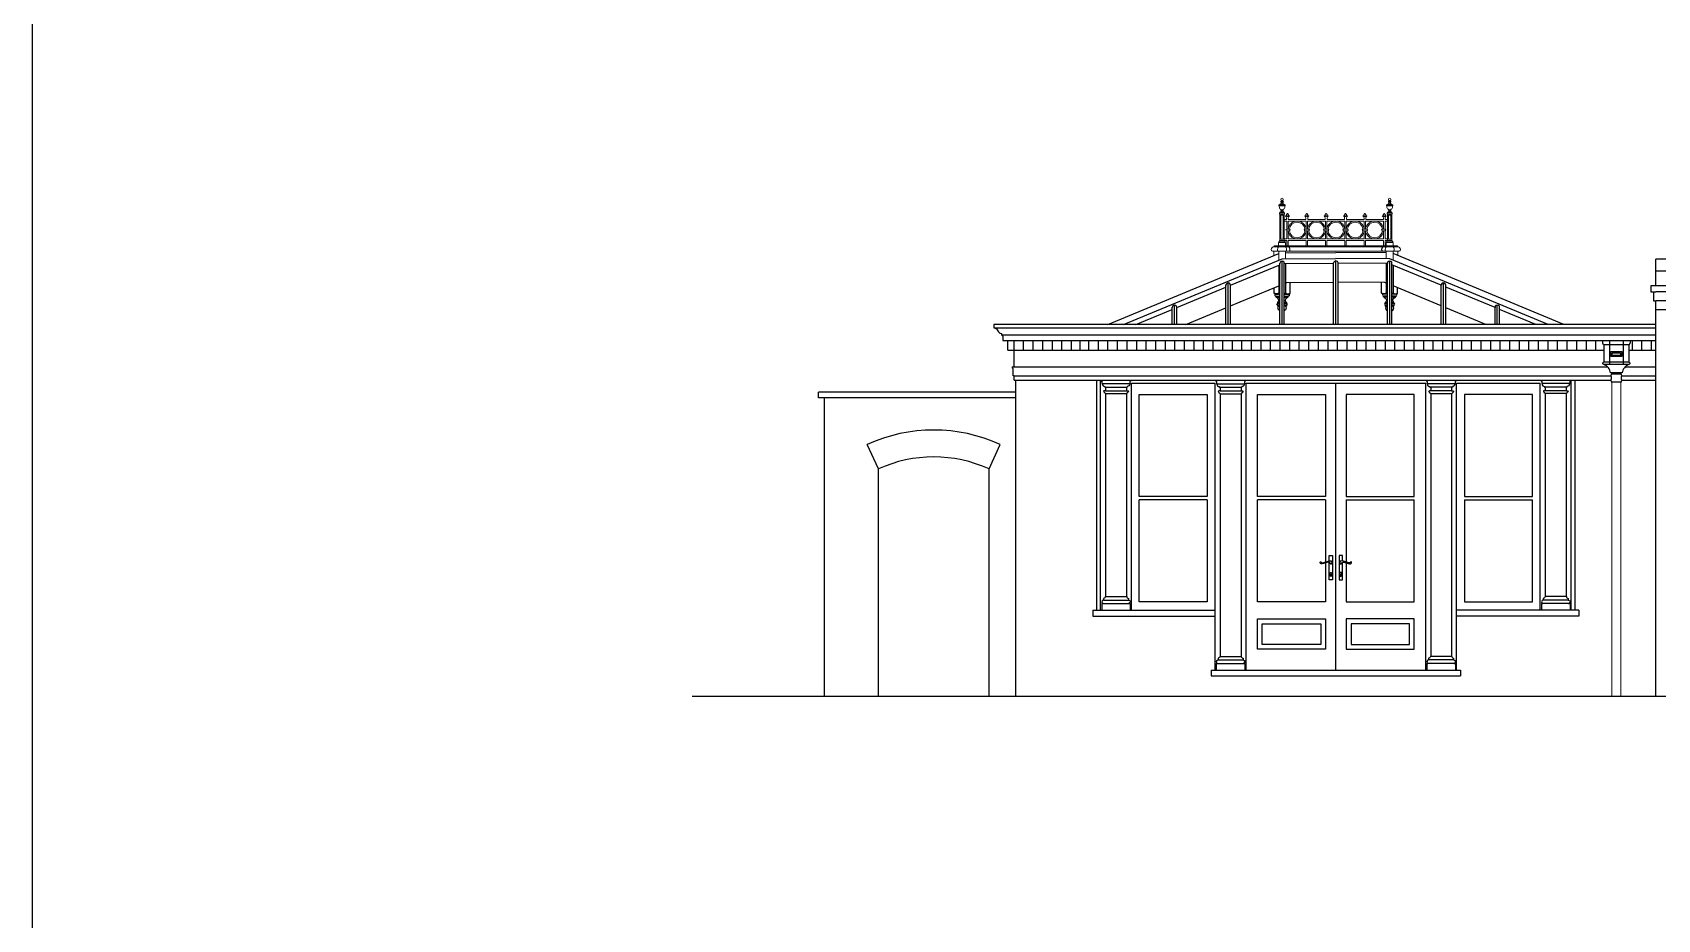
# Model space of a CAD drawing. Header units: millimetres. Extents: x -5841 to 140562, y 1006 to 102310.
# Drawn here: x 1241 to 14828, y 18396 to 25815 of the extents above; entities that cross this region are included whole.
import ezdxf

# ---------------------------------------------------------------- set-up
doc = ezdxf.new("R2010")
doc.units = ezdxf.units.MM
doc.header["$LTSCALE"] = 10
for name, color, linetype in [('18 - Ladder Beam', 6, 'Continuous'), ('40 - Detail Outline', 142, 'Continuous'), ('CONCEPT HOUSE', 7, 'Continuous')]:
    doc.layers.add(name, color=color, linetype=linetype)

msp = doc.modelspace()

# ---------------------------------------------------------------- linework, layer by layer
at = {"color": 140}
for p, q in [((9395.4, 23158.4), (9395.4, 23238.4)), ((14369.2, 23238.4), (14369.2, 23215.6)), ((14426.9, 23238.4), (14426.9, 23038.4)), ((14541.4, 23238.4), (14541.4, 23038.4)), ((14599.2, 23238.4), (14599.2, 23215.6)), ((9395.4, 23158.4), (9448.3, 23158.4)), ((14313.3, 23158.4), (14380.2, 23158.4)), ((14380.2, 23203.6), (14377.2, 23203.6)), ((14588.2, 23203.6), (14380.2, 23203.6)), ((14380.2, 23203.6), (14380.2, 23058.4)), ((14588.2, 23203.6), (14588.2, 23058.4)), ((14591.2, 23203.6), (14588.2, 23203.6)), ((14778.3, 23158.4), (14813.8, 23158.4)), ((14588.2, 23058.4), (14380.2, 23058.4)), ((14588.2, 23038.4), (14380.2, 23038.4)), ((14534.2, 22968.4), (14434.2, 22968.4))]:
    msp.add_line(p, q, dxfattribs=at)
for points in [[(9448.3, 23158.4), (9528.3, 23158.4), (9528.3, 23238.4)], [(9528.3, 23158.4), (9608.3, 23158.4), (9608.3, 23238.4)], [(9608.3, 23158.4), (9688.3, 23158.4), (9688.3, 23238.4)], [(9688.3, 23158.4), (9768.3, 23158.4), (9768.3, 23238.4)], [(9768.3, 23158.4), (10073.3, 23158.4), (10073.3, 23238.4)], [(9848.3, 23158.4), (9848.3, 23238.4)], [(9928.3, 23158.4), (9928.3, 23238.4)], [(10000.8, 23158.4), (10000.8, 23238.4)], [(10073.3, 23158.4), (10153.3, 23158.4), (10153.3, 23238.4)], [(10153.3, 23158.4), (10233.3, 23158.4), (10233.3, 23238.4)], [(10233.3, 23158.4), (10313.3, 23158.4), (10313.3, 23238.4)], [(10313.3, 23158.4), (10393.3, 23158.4), (10393.3, 23238.4)], [(10393.3, 23158.4), (10473.3, 23158.4), (10473.3, 23238.4)], [(10473.3, 23158.4), (10553.3, 23158.4), (10553.3, 23238.4)], [(10553.3, 23158.4), (10633.3, 23158.4), (10633.3, 23238.4)], [(10633.3, 23158.4), (10713.3, 23158.4), (10713.3, 23238.4)], [(10713.3, 23158.4), (10793.3, 23158.4), (10793.3, 23238.4)], [(10793.3, 23158.4), (10873.3, 23158.4), (10873.3, 23238.4)], [(10873.3, 23158.4), (10953.3, 23158.4), (10953.3, 23238.4)], [(10953.3, 23158.4), (11033.3, 23158.4), (11033.3, 23238.4)], [(11033.3, 23158.4), (11113.3, 23158.4), (11113.3, 23238.4)], [(11113.3, 23158.4), (11193.3, 23158.4), (11193.3, 23238.4)], [(11193.3, 23158.4), (11273.3, 23158.4), (11273.3, 23238.4)], [(11273.3, 23158.4), (11353.3, 23158.4), (11353.3, 23238.4)], [(11353.3, 23158.4), (11433.3, 23158.4), (11433.3, 23238.4)], [(11433.3, 23158.4), (11513.3, 23158.4), (11513.3, 23238.4)], [(11513.3, 23158.4), (11593.3, 23158.4), (11593.3, 23238.4)], [(11593.3, 23158.4), (11673.3, 23158.4), (11673.3, 23238.4)], [(11673.3, 23158.4), (11753.3, 23158.4), (11753.3, 23238.4)], [(11753.3, 23158.4), (11833.3, 23158.4), (11833.3, 23238.4)], [(11833.3, 23158.4), (11913.3, 23158.4), (11913.3, 23238.4)], [(11913.3, 23158.4), (11993.3, 23158.4), (11993.3, 23238.4)], [(11993.3, 23158.4), (12073.3, 23158.4), (12073.3, 23238.4)], [(12073.3, 23158.4), (12153.3, 23158.4), (12153.3, 23238.4)], [(12153.3, 23158.4), (12233.3, 23158.4), (12233.3, 23238.4)], [(12233.3, 23158.4), (12313.3, 23158.4), (12313.3, 23238.4)], [(12313.3, 23158.4), (12393.3, 23158.4), (12393.3, 23238.4)], [(12393.3, 23158.4), (12473.3, 23158.4), (12473.3, 23238.4)], [(12473.3, 23158.4), (12553.3, 23158.4), (12553.3, 23238.4)], [(12553.3, 23158.4), (12633.3, 23158.4), (12633.3, 23238.4)], [(12633.3, 23158.4), (12713.3, 23158.4), (12713.3, 23238.4)], [(12713.3, 23158.4), (12793.3, 23158.4), (12793.3, 23238.4)], [(12793.3, 23158.4), (12873.3, 23158.4), (12873.3, 23238.4)], [(12873.3, 23158.4), (12953.3, 23158.4), (12953.3, 23238.4)], [(12953.3, 23158.4), (13033.3, 23158.4), (13033.3, 23238.4)], [(13033.3, 23158.4), (13113.3, 23158.4), (13113.3, 23238.4)], [(13113.3, 23158.4), (13193.3, 23158.4), (13193.3, 23238.4)], [(13193.3, 23158.4), (13273.3, 23158.4), (13273.3, 23238.4)], [(13273.3, 23158.4), (13353.3, 23158.4), (13353.3, 23238.4)], [(13353.3, 23158.4), (13433.3, 23158.4), (13433.3, 23238.4)], [(13433.3, 23158.4), (13513.3, 23158.4), (13513.3, 23238.4)], [(13513.3, 23158.4), (13593.3, 23158.4), (13593.3, 23238.4)], [(13593.3, 23158.4), (13673.3, 23158.4), (13673.3, 23238.4)], [(13673.3, 23158.4), (13753.3, 23158.4), (13753.3, 23238.4)], [(13753.3, 23158.4), (13833.3, 23158.4), (13833.3, 23238.4)], [(13833.3, 23158.4), (13913.3, 23158.4), (13913.3, 23238.4)], [(13913.3, 23158.4), (13993.3, 23158.4), (13993.3, 23238.4)], [(13993.3, 23158.4), (14073.3, 23158.4), (14073.3, 23238.4)], [(14073.3, 23158.4), (14153.3, 23158.4), (14153.3, 23238.4)], [(14153.3, 23158.4), (14233.3, 23158.4), (14233.3, 23238.4)], [(14233.3, 23158.4), (14313.3, 23158.4), (14313.3, 23238.4)], [(14588.2, 23158.4), (14778.3, 23158.4), (14778.3, 23238.4)], [(14618.3, 23158.4), (14618.3, 23238.4)], [(14698.3, 23158.4), (14698.3, 23238.4)], [(14446.1, 22958.4), (14446.1, 22968.4)], [(14522.3, 22968.4), (14522.3, 22958.4)], [(14440.9, 22938.9), (14440.9, 22912.4)], [(14527.4, 22912.4), (14527.4, 22938.9)]]:
    msp.add_lwpolyline(points, dxfattribs=at)
for points in [[(14527.4, 22948.9), (14527.4, 22957.9, 0.4142136), (14526.9, 22958.4), (14441.4, 22958.4, 0.4142136), (14440.9, 22957.9), (14440.9, 22948.9)], [(14440.9, 22902.4), (14440.9, 22893.4, 0.4142136), (14441.4, 22892.9), (14526.9, 22892.9, 0.4142136), (14527.4, 22893.4), (14527.4, 22902.4)]]:
    msp.add_lwpolyline(points, format="xyb", dxfattribs=at)
for centre, radius, start, end in [((14361.7, 23201.9), 15.6, 6.06522, 61.31492), ((14606.6, 23201.9), 15.6, 118.68508, 173.93478), ((14374.4, 23047.9), 5.3, 81.09916, 175.09333), ((14374.4, 23048.8), 5.3, 184.90667, 278.90084), ((14380.6, 23053.1), 5.33, 94.63942, 178.94973), ((14380.6, 23043.7), 5.33, 181.05027, 265.36058), ((14351.7, 22960.6), 82.8, 5.37803, 69.91721), ((14616.6, 22960.6), 82.8, 110.08279, 174.62197), ((14587.7, 23053.1), 5.33, 1.05027, 85.36058), ((14587.7, 23043.7), 5.33, 274.63942, 358.94973), ((14593.9, 23047.9), 5.3, 4.90667, 98.90084), ((14593.9, 23048.8), 5.3, 261.09916, 355.09333), ((14440.9, 22943.9), 5, 90, 270), ((14440.9, 22907.4), 5, 90, 270), ((14527.4, 22943.9), 5, 270, 90), ((14527.4, 22907.4), 5, 270, 90)]:
    msp.add_arc(centre, radius, start, end, dxfattribs=at)
at = {"layer": '18 - Ladder Beam', "color": 140, "ltscale": 20}
for points in [[(14529.2, 23105.8), (14439.2, 23105.8), (14439.2, 23145.8), (14529.2, 23145.8)], [(14520.2, 23114.8), (14448.2, 23114.8), (14448.2, 23136.8), (14520.2, 23136.8)]]:
    msp.add_lwpolyline(points, close=True, dxfattribs=at)
at = {"layer": '40 - Detail Outline', "color": 140, "linetype": 'Continuous', "lineweight": 5, "transparency": 33554687}
for p, q in [((11621.3, 23987.1), (11621.3, 23949.2)), ((11660.8, 23987.1), (11660.8, 23911.4)), ((11716.7, 23987.1), (11716.7, 23923)), ((12560.8, 23987.1), (12560.8, 23923)), ((12616.7, 23987.1), (12616.7, 23911.4)), ((12656.3, 23987.1), (12656.3, 23949.2))]:
    msp.add_line(p, q, dxfattribs=at)
at = {"layer": '40 - Detail Outline', "color": 140, "linetype": 'Continuous', "lineweight": 5, "transparency": 33554572}
msp.add_line((11623.3, 24023), (12654.2, 24023), dxfattribs=at)
at = {"layer": '40 - Detail Outline', "color": 140, "ltscale": 10}
for p, q in [((11640, 23610.7), (11669.8, 23610.7)), ((11640, 23600.7), (11669.8, 23600.7)), ((11652.7, 23556.2), (11669.8, 23556.2)), ((11652.7, 23549.7), (11669.8, 23549.7)), ((11652.7, 23535.7), (11669.8, 23535.7)), ((11662.7, 23526.7), (11669.8, 23526.7)), ((11707.8, 23556.2), (11725.2, 23556.2)), ((11707.8, 23549.7), (11725.2, 23549.7)), ((11707.8, 23535.7), (11725.2, 23535.7)), ((11708, 23610.7), (11738, 23610.7)), ((11708, 23600.7), (11738, 23600.7)), ((12569.6, 23610.7), (12539.6, 23610.7)), ((12569.6, 23600.7), (12539.6, 23600.7)), ((12569.8, 23556.2), (12552.4, 23556.2)), ((12569.7, 23549.7), (12552.4, 23549.7)), ((12569.7, 23535.7), (12552.4, 23535.7)), ((12624.9, 23549.7), (12607.7, 23549.7)), ((12624.9, 23535.7), (12607.7, 23535.7)), ((12614.9, 23526.7), (12607.7, 23526.7)), ((12637.6, 23610.7), (12607.8, 23610.7)), ((12637.6, 23600.7), (12607.8, 23600.7)), ((12624.9, 23556.2), (12607.8, 23556.2))]:
    msp.add_line(p, q, dxfattribs=at)
at = {"layer": '40 - Detail Outline', "color": 140, "lineweight": 5, "ltscale": 10}
for p, q in [((14446.1, 22892.9), (14446.1, 20264.8)), ((14522.3, 22892.9), (14522.3, 20264.8))]:
    msp.add_line(p, q, dxfattribs=at)
at = {"layer": '40 - Detail Outline', "color": 140, "linetype": 'Continuous', "lineweight": 5, "transparency": 33554572}
for points in [[(11659.8, 24031.1), (11659.8, 24058.1), (11662.8, 24058.1, -0.0510993), (11663.2, 24062.5, -0.0649481), (11664.4, 24065.9, -0.1042029), (11666.4, 24068.4, -0.1747045), (11668.3, 24069.1), (11668.3, 24076.1), (11670.8, 24076.1), (11670.8, 24296.1), (11667.3, 24296.1), (11667.3, 24306.1), (11670.3, 24306.1), (11670.3, 24311.1), (11674.3, 24311.1, -0.1398892), (11674.8, 24312.9, -0.1071181), (11676.5, 24314.6, -0.0542054), (11678, 24315.4), (11680.6, 24316.4, 0.5881688), (11681.8, 24325.1), (11679.8, 24326.6, -0.7207592), (11681.3, 24331.1), (11681.3, 24331.1, 0.808512), (11681.6, 24332.6, -0.0280987), (11679.9, 24333.5, -0.1068416), (11671.5, 24341.3, -0.0823139), (11666.3, 24352.2, -0.07067), (11664.3, 24366.1), (11661.3, 24366.1), (11661.3, 24373.1), (11667.3, 24373.1), (11667.3, 24377.1, 0.0823704), (11673.9, 24378.2, 0.0902904), (11679.3, 24381.2, 0.1043382), (11683.1, 24385.9, 0.1170359), (11684.3, 24391.1), (11681.8, 24391.1), (11681.8, 24395.1, -1), (11681.8, 24403.1, 0.1321725), (11683.4, 24403.5, 0.1066645), (11685, 24404.9, 0.0833236), (11685.9, 24406.9, 0.0720181), (11686.3, 24409.4, -8.2792156), (11691.3, 24409.4, 0.0720181), (11691.7, 24406.9, 0.0833236), (11692.6, 24404.9, 0.1066645), (11694.2, 24403.5, 0.1321725), (11695.8, 24403.1, -1), (11695.8, 24395.1), (11695.8, 24391.1), (11693.3, 24391.1, 0.1170359), (11694.5, 24385.9, 0.1043382), (11698.3, 24381.2, 0.0902904), (11703.6, 24378.2, 0.0823704), (11710.3, 24377.1), (11710.3, 24373.1), (11716.3, 24373.1), (11716.3, 24366.1), (11713.3, 24366.1, -0.07067), (11711.3, 24352.2, -0.0823139), (11706.1, 24341.3, -0.1068416), (11697.7, 24333.5, -0.0280987), (11695.9, 24332.6, 0.808512), (11696.3, 24331.1), (11696.3, 24331.1, -0.7207592), (11697.8, 24326.6), (11695.8, 24325.1, 0.5881688), (11697, 24316.4), (11699.6, 24315.4, -0.0542054), (11701.1, 24314.6, -0.1071181), (11702.8, 24312.9, -0.1398892), (11703.3, 24311.1), (11707.3, 24311.1), (11707.3, 24306.1), (11710.3, 24306.1), (11710.3, 24296.1), (11706.8, 24296.1), (11706.8, 24076.1), (11709.3, 24076.1), (11709.3, 24069.1, -0.1747045), (11711.2, 24068.4, -0.1042029), (11713.2, 24065.9, -0.0649481), (11714.3, 24062.5, -0.0510993), (11714.8, 24058.1), (11717.8, 24058.1), (11717.8, 24031.1)], [(11679.8, 24326.6, 0.1622777), (11681.3, 24326.1)], [(11686.3, 24409.4, 0.1207844), (11691.3, 24409.4)], [(11696.3, 24326.1, 0.1622777), (11697.8, 24326.6)], [(12617.8, 24031.1), (12617.8, 24058.1), (12614.8, 24058.1, 0.0510993), (12614.3, 24062.5, 0.0649481), (12613.2, 24065.9, 0.1042029), (12611.2, 24068.4, 0.1747045), (12609.3, 24069.1), (12609.3, 24076.1), (12606.8, 24076.1), (12606.8, 24296.1), (12610.3, 24296.1), (12610.3, 24306.1), (12607.3, 24306.1), (12607.3, 24311.1), (12603.3, 24311.1, 0.1398892), (12602.8, 24312.9, 0.1071181), (12601.1, 24314.6, 0.0542054), (12599.6, 24315.4), (12597, 24316.4, -0.5881688), (12595.8, 24325.1), (12597.8, 24326.6, 0.7207592), (12596.3, 24331.1), (12596.3, 24331.1, -0.808512), (12595.9, 24332.6, 0.0280987), (12597.7, 24333.5, 0.1068416), (12606.1, 24341.3, 0.0823139), (12611.3, 24352.2, 0.07067), (12613.3, 24366.1), (12616.3, 24366.1), (12616.3, 24373.1), (12610.3, 24373.1), (12610.3, 24377.1, -0.0823704), (12603.6, 24378.2, -0.0902904), (12598.3, 24381.2, -0.1043382), (12594.5, 24385.9, -0.1170359), (12593.3, 24391.1), (12595.8, 24391.1), (12595.8, 24395.1, 1), (12595.8, 24403.1, -0.1321725), (12594.2, 24403.5, -0.1066645), (12592.6, 24404.9, -0.0833236), (12591.7, 24406.9, -0.0720181), (12591.3, 24409.4, 8.2792156), (12586.3, 24409.4, -0.0720181), (12585.9, 24406.9, -0.0833236), (12585, 24404.9, -0.1066645), (12583.4, 24403.5, -0.1321725), (12581.8, 24403.1, 1), (12581.8, 24395.1), (12581.8, 24391.1), (12584.3, 24391.1, -0.1170359), (12583.1, 24385.9, -0.1043382), (12579.3, 24381.2, -0.0902904), (12573.9, 24378.2, -0.0823704), (12567.3, 24377.1), (12567.3, 24373.1), (12561.3, 24373.1), (12561.3, 24366.1), (12564.3, 24366.1, 0.07067), (12566.3, 24352.2, 0.0823139), (12571.5, 24341.3, 0.1068416), (12579.9, 24333.5, 0.0280987), (12581.6, 24332.6, -0.808512), (12581.3, 24331.1), (12581.3, 24331.1, 0.7207592), (12579.8, 24326.6), (12581.8, 24325.1, -0.5881688), (12580.6, 24316.4), (12578, 24315.4, 0.0542054), (12576.5, 24314.6, 0.1071181), (12574.8, 24312.9, 0.1398892), (12574.3, 24311.1), (12570.3, 24311.1), (12570.3, 24306.1), (12567.3, 24306.1), (12567.3, 24296.1), (12570.8, 24296.1), (12570.8, 24076.1), (12568.3, 24076.1), (12568.3, 24069.1, 0.1747045), (12566.4, 24068.4, 0.1042029), (12564.4, 24065.9, 0.0649481), (12563.2, 24062.5, 0.0510993), (12562.8, 24058.1), (12559.8, 24058.1), (12559.8, 24031.1)], [(12581.3, 24326.1, -0.1622777), (12579.8, 24326.6)], [(12591.3, 24409.4, -0.1207844), (12586.3, 24409.4)], [(12597.8, 24326.6, -0.1622777), (12596.3, 24326.1)], [(12138.8, 24250.3), (12065.3, 24250.3), (12065.3, 24263, -0.2759395), (12074.8, 24279.3, 0.1220373), (12066.8, 24283.8, 0.0635643), (12065.9, 24290.5, 0.0765949), (12063.7, 24295.6, 0.1071428), (12060, 24299.4, 0.1226219), (12057.8, 24300.3, 0.1226219), (12055.6, 24299.4, 0.1071428), (12051.9, 24295.6, 0.0765949), (12049.6, 24290.5, 0.0635643), (12048.8, 24283.8, 0.1220378), (12040.8, 24279.3, -0.2759395), (12050.3, 24263), (12050.3, 24250.3), (11903.3, 24250.3), (11903.3, 24263, -0.2759395), (11912.8, 24279.3, 0.1220373), (11904.8, 24283.8, 0.0635643), (11903.9, 24290.5, 0.0765949), (11901.7, 24295.6, 0.1071428), (11898, 24299.4, 0.1226219), (11895.8, 24300.3, 0.1226219), (11893.6, 24299.4, 0.1071428), (11889.9, 24295.6, 0.0765949), (11887.6, 24290.5, 0.0635643), (11886.8, 24283.8, 0.1220378), (11878.8, 24279.3, -0.2759395), (11888.3, 24263), (11888.3, 24250.3), (11741.3, 24250.3), (11741.3, 24263, -0.2759395), (11750.8, 24279.3, 0.1220373), (11742.8, 24283.8, 0.0635643), (11741.9, 24290.5, 0.0765949), (11739.7, 24295.6, 0.1071428), (11736, 24299.4, 0.1226219), (11733.8, 24300.3, 0.1226219), (11731.6, 24299.4, 0.1071428), (11727.9, 24295.6, 0.0765949), (11725.6, 24290.5, 0.0635643), (11724.8, 24283.8, 0.1220378), (11716.8, 24279.3, -0.2759395), (11726.3, 24263), (11726.3, 24250.3), (11706.8, 24250.3)], [(11706.8, 24238.3), (11727.8, 24238.3), (11727.8, 24169.3, 1), (11727.8, 24157.3), (11727.8, 24088.3), (11706.8, 24088.3)], [(11733.8, 24273.8, 0.2076087), (11724.8, 24283.8)], [(11733.8, 24273.8, -0.2076087), (11742.8, 24283.8)], [(11895.8, 24273.8, 0.2076087), (11886.8, 24283.8)], [(11895.8, 24273.8, -0.2076087), (11904.8, 24283.8)], [(12057.8, 24273.8, 0.2076087), (12048.8, 24283.8)], [(12057.8, 24273.8, -0.2076087), (12066.8, 24283.8)], [(12138.8, 24088.3), (12063.8, 24088.3), (12063.8, 24157.3), (12074.1, 24157.3, 1), (12074.1, 24169.3), (12063.8, 24169.3), (12063.8, 24238.3), (12138.8, 24238.3)], [(12138.8, 24238.3, 0.3909469), (12064, 24169.3), (12074.1, 24169.3, -0.3873907), (12138.8, 24228.3)], [(12138.8, 24250.3), (12212.3, 24250.3), (12212.3, 24263, 0.2759395), (12202.8, 24279.3, -0.1220373), (12210.8, 24283.8, -0.0635643), (12211.6, 24290.5, -0.0765949), (12213.9, 24295.6, -0.1071428), (12217.6, 24299.4, -0.1226219), (12219.8, 24300.3, -0.1226219), (12222, 24299.4, -0.1071428), (12225.7, 24295.6, -0.0765949), (12227.9, 24290.5, -0.0635643), (12228.8, 24283.8, -0.1220378), (12236.8, 24279.3, 0.2759395), (12227.3, 24263), (12227.3, 24250.3), (12374.3, 24250.3), (12374.3, 24263, 0.2759395), (12364.8, 24279.3, -0.1220373), (12372.8, 24283.8, -0.0635643), (12373.6, 24290.5, -0.0765949), (12375.9, 24295.6, -0.1071428), (12379.6, 24299.4, -0.1226219), (12381.8, 24300.3, -0.1226219), (12384, 24299.4, -0.1071428), (12387.7, 24295.6, -0.0765949), (12389.9, 24290.5, -0.0635643), (12390.8, 24283.8, -0.1220378), (12398.8, 24279.3, 0.2759395), (12389.3, 24263), (12389.3, 24250.3), (12536.3, 24250.3), (12536.3, 24263, 0.2759395), (12526.8, 24279.3, -0.1220373), (12534.8, 24283.8, -0.0635643), (12535.6, 24290.5, -0.0765949), (12537.9, 24295.6, -0.1071428), (12541.6, 24299.4, -0.1226219), (12543.8, 24300.3, -0.1226219), (12546, 24299.4, -0.1071428), (12549.7, 24295.6, -0.0765949), (12551.9, 24290.5, -0.0635643), (12552.8, 24283.8, -0.1220378), (12560.8, 24279.3, 0.2759395), (12551.3, 24263), (12551.3, 24250.3), (12570.8, 24250.3)], [(12138.8, 24238.3, -0.3909469), (12213.5, 24169.3), (12203.5, 24169.3, 0.3873907), (12138.8, 24228.3)], [(12138.8, 24088.3), (12213.8, 24088.3), (12213.8, 24157.3), (12203.5, 24157.3, -1), (12203.5, 24169.3), (12213.8, 24169.3), (12213.8, 24238.3), (12138.8, 24238.3)], [(12219.8, 24273.8, 0.2076087), (12210.8, 24283.8)], [(12219.8, 24273.8, -0.2076087), (12228.8, 24283.8)], [(12381.8, 24273.8, 0.2076087), (12372.8, 24283.8)], [(12381.8, 24273.8, -0.2076087), (12390.8, 24283.8)], [(12543.8, 24273.8, 0.2076087), (12534.8, 24283.8)], [(12543.8, 24273.8, -0.2076087), (12552.8, 24283.8)], [(12570.8, 24238.3), (12549.8, 24238.3), (12549.8, 24169.3, -1), (12549.8, 24157.3), (12549.8, 24088.3), (12570.8, 24088.3)], [(12138.8, 24088.3, -0.3909469), (12064, 24157.3), (12074.1, 24157.3, 0.3873907), (12138.8, 24098.3, 0.3873907)], [(12138.8, 24088.3, 0.3909469), (12213.5, 24157.3), (12203.5, 24157.3, -0.3873907), (12138.8, 24098.3, -0.3873907)]]:
    msp.add_lwpolyline(points, format="xyb", dxfattribs=at)
for points in [[(11664.3, 24366.1), (11713.3, 24366.1)], [(11667.3, 24377.1), (11710.3, 24377.1)], [(11667.3, 24373.1), (11710.3, 24373.1)], [(11681.3, 24331.1), (11696.3, 24331.1)], [(11681.3, 24326.1), (11696.3, 24326.1)], [(11681.8, 24403.1), (11695.8, 24403.1)], [(11695.8, 24403.1), (11681.8, 24403.1)], [(11681.8, 24395.1), (11695.8, 24395.1)], [(11681.8, 24395.1), (11695.8, 24395.1)], [(11684.3, 24391.1), (11693.3, 24391.1)], [(12613.3, 24366.1), (12564.3, 24366.1)], [(12610.3, 24377.1), (12567.3, 24377.1)], [(12610.3, 24373.1), (12567.3, 24373.1)], [(12596.3, 24331.1), (12581.3, 24331.1)], [(12596.3, 24326.1), (12581.3, 24326.1)], [(12595.8, 24403.1), (12581.8, 24403.1)], [(12581.8, 24403.1), (12595.8, 24403.1)], [(12595.8, 24395.1), (12581.8, 24395.1)], [(12595.8, 24395.1), (12581.8, 24395.1)], [(12593.3, 24391.1), (12584.3, 24391.1)], [(11670.3, 24306.1), (11707.3, 24306.1)], [(11670.8, 24296.1), (11706.8, 24296.1)], [(11674.3, 24311.1), (11703.3, 24311.1)], [(12607.3, 24306.1), (12570.3, 24306.1)], [(12606.8, 24296.1), (12570.8, 24296.1)], [(12603.3, 24311.1), (12574.3, 24311.1)], [(11662.8, 24058.1), (11714.8, 24058.1)], [(11668.3, 24069.1), (11709.3, 24069.1)], [(11670.8, 24076.1), (11706.8, 24076.1)], [(11706.8, 24076.3), (11727.8, 24076.3), (11727.8, 24031.3)], [(11739.8, 24169.3), (11727.8, 24169.3)], [(11739.8, 24157.3), (11727.8, 24157.3)], [(11739.8, 24031.3), (11739.8, 24076.3), (11889.8, 24076.3), (11889.8, 24031.3)], [(11889.8, 24169.3), (11901.8, 24169.3)], [(11889.8, 24157.3), (11901.8, 24157.3)], [(11901.8, 24031.3), (11901.8, 24076.3), (12051.8, 24076.3), (12051.8, 24031.3)], [(12051.8, 24169.3), (12063.8, 24169.3)], [(12051.8, 24157.3), (12063.8, 24157.3)], [(12063.8, 24031.3), (12063.8, 24076.3), (12138.8, 24076.3)], [(12213.8, 24031.3), (12213.8, 24076.3), (12138.8, 24076.3)], [(12225.8, 24169.3), (12213.8, 24169.3)], [(12225.8, 24157.3), (12213.8, 24157.3)], [(12375.8, 24031.3), (12375.8, 24076.3), (12225.8, 24076.3), (12225.8, 24031.3)], [(12387.8, 24169.3), (12375.8, 24169.3)], [(12387.8, 24157.3), (12375.8, 24157.3)], [(12537.8, 24031.3), (12537.8, 24076.3), (12387.8, 24076.3), (12387.8, 24031.3)], [(12537.8, 24169.3), (12549.8, 24169.3)], [(12537.8, 24157.3), (12549.8, 24157.3)], [(12570.8, 24076.3), (12549.8, 24076.3), (12549.8, 24031.3)], [(12614.8, 24058.1), (12562.8, 24058.1)], [(12609.3, 24069.1), (12568.3, 24069.1)], [(12606.8, 24076.1), (12570.8, 24076.1)]]:
    msp.add_lwpolyline(points, dxfattribs=at)
for points in [[(11679.8, 24085.1), (11697.8, 24085.1), (11697.8, 24287.1), (11679.8, 24287.1)], [(12597.8, 24085.1), (12579.8, 24085.1), (12579.8, 24287.1), (12597.8, 24287.1)]]:
    msp.add_lwpolyline(points, close=True, dxfattribs=at)
for points in [[(11889.8, 24169.3), (11889.8, 24238.3), (11739.8, 24238.3), (11739.8, 24169.3), (11750.1, 24169.3, -1), (11750.1, 24157.3), (11739.8, 24157.3), (11739.8, 24088.3), (11889.8, 24088.3), (11889.8, 24157.3), (11879.5, 24157.3, -1), (11879.5, 24169.3)], [(11740, 24169.3), (11750.1, 24169.3, -0.9115843), (11879.5, 24169.3), (11889.5, 24169.3, 0.9229582)], [(12051.8, 24157.3), (12041.5, 24157.3, -1), (12041.5, 24169.3), (12051.8, 24169.3), (12051.8, 24238.3), (11901.8, 24238.3), (11901.8, 24169.3), (11912.1, 24169.3, -1), (11912.1, 24157.3), (11901.8, 24157.3), (11901.8, 24088.3), (12051.8, 24088.3)], [(11902, 24169.3), (11912.1, 24169.3, -0.9115843), (12041.5, 24169.3), (12051.5, 24169.3, 0.9229582)], [(12225.8, 24157.3), (12236.1, 24157.3, 1), (12236.1, 24169.3), (12225.8, 24169.3), (12225.8, 24238.3), (12375.8, 24238.3), (12375.8, 24169.3), (12365.5, 24169.3, 1), (12365.5, 24157.3), (12375.8, 24157.3), (12375.8, 24088.3), (12225.8, 24088.3)], [(12375.5, 24169.3), (12365.5, 24169.3, 0.9115843), (12236.1, 24169.3), (12226, 24169.3, -0.9229582)], [(12387.8, 24169.3), (12387.8, 24238.3), (12537.8, 24238.3), (12537.8, 24169.3), (12527.5, 24169.3, 1), (12527.5, 24157.3), (12537.8, 24157.3), (12537.8, 24088.3), (12387.8, 24088.3), (12387.8, 24157.3), (12398.1, 24157.3, 1), (12398.1, 24169.3)], [(12537.5, 24169.3), (12527.5, 24169.3, 0.9115843), (12398.1, 24169.3), (12388, 24169.3, -0.9229582)], [(11889.5, 24157.3), (11879.5, 24157.3, -0.9115843), (11750.1, 24157.3), (11740, 24157.3, 0.9229582)], [(12051.5, 24157.3, -0.9229582), (11902, 24157.3), (11912.1, 24157.3, 0.9115843), (12041.5, 24157.3)], [(12226, 24157.3, 0.9229582), (12375.5, 24157.3), (12365.5, 24157.3, -0.9115843), (12236.1, 24157.3)], [(12388, 24157.3), (12398.1, 24157.3, 0.9115843), (12527.5, 24157.3), (12537.5, 24157.3, -0.9229582)]]:
    msp.add_lwpolyline(points, format="xyb", close=True, dxfattribs=at)
at = {"layer": '40 - Detail Outline', "color": 140, "linetype": 'Continuous', "lineweight": 5, "transparency": 33554687}
for points in [[(12138.8, 24031.1), (11633.8, 24031.1), (11625.2, 24030.2, 0.3838189), (11624.3, 24029.2), (11624.3, 24024, -0.4021865), (11623.3, 24023, 0.344319), (11597.5, 24001.1, 0.4750438), (11609, 23987.1), (11610, 23987.1), (11660.8, 23987.1)], [(12138.8, 24031.1), (12643.8, 24031.1), (12652.4, 24030.2, -0.3838189), (12653.3, 24029.2), (12653.3, 24024, 0.4021865), (12654.2, 24023, -0.344319), (12680, 24001.1, -0.4750438), (12668.6, 23987.1), (12667.5, 23987.1), (12616.7, 23987.1)]]:
    msp.add_lwpolyline(points, format="xyb", dxfattribs=at)
for points in [[(12138.8, 23987.1), (11655.9, 23987.1)], [(12138.8, 23987.1), (12621.6, 23987.1)]]:
    msp.add_lwpolyline(points, dxfattribs=at)
at = {"layer": '40 - Detail Outline', "color": 140, "ltscale": 10}
for points in [[(11623.2, 23852.6), (11623.2, 23852.9)], [(11661, 23868.5), (11661, 23636.7)], [(11716.9, 23883), (11716.9, 23636.7)], [(12560.6, 23883), (12560.6, 23636.7)], [(12616.6, 23868.5), (12616.6, 23636.7)], [(12654.3, 23852.6), (12654.3, 23852.9)], [(11635, 23626.7), (11669.8, 23626.7)], [(11707.8, 23626.7), (11743, 23626.7)], [(12569.8, 23626.7), (12534.6, 23626.7)], [(12642.6, 23626.7), (12607.8, 23626.7)]]:
    msp.add_lwpolyline(points, dxfattribs=at)
for points in [[(11636.7, 23626.8), (11636.7, 23626.8, -0.0745643), (11631.4, 23627.6, -0.0851656), (11627.2, 23629.7, -0.1062414), (11624.2, 23633.1, -0.1281624), (11623.2, 23636.8), (11623.2, 23679.4)], [(11743, 23626.7), (11743, 23626.7, 0.0745643), (11748.3, 23627.5, 0.0851656), (11752.5, 23629.7, 0.1062414), (11755.5, 23633.1, 0.1281624), (11756.5, 23636.7), (11756.5, 23723.4)], [(12534.6, 23626.7), (12534.6, 23626.7, -0.0745643), (12529.3, 23627.5, -0.0851656), (12525.1, 23629.7, -0.1062414), (12522.1, 23633.1, -0.1281624), (12521.1, 23636.7), (12521.1, 23723.4)], [(12640.8, 23626.8), (12640.8, 23626.8, 0.0745643), (12646.2, 23627.6, 0.0851656), (12650.4, 23629.7, 0.1062414), (12653.4, 23633.1, 0.1281624), (12654.3, 23636.8), (12654.3, 23679.4)], [(11661, 23636.7, -0.2192992), (11660, 23634.5, -0.0920024), (11655.2, 23631.8, -0.0487064), (11649.3, 23630.3, -0.0364213), (11641.2, 23629.7, -0.0364213), (11633.2, 23630.3, -0.0487064), (11627.3, 23631.8, -0.0592398), (11624.1, 23633.4)], [(11669.9, 23488.1, -0.3246963), (11655.2, 23510.2, -0.2629927), (11662.7, 23526.7), (11652.7, 23526.7), (11652.7, 23535.7, -0.9642857), (11652.7, 23549.7), (11652.7, 23556.2, 0.5203924), (11652.7, 23592.2, 0.1086171), (11640, 23600.7), (11640, 23610.7), (11635, 23610.7, -0.75), (11635, 23626.7)], [(11661, 23636.7, 0.2625784), (11662.2, 23634.7, 0.080443), (11669.8, 23631.6)], [(11743, 23626.7, -0.75), (11743, 23610.7), (11738, 23610.7), (11738, 23600.7, 0.1086171), (11725.2, 23592.2, 0.5203924), (11725.2, 23556.2), (11725.2, 23549.7, -0.9642857), (11725.2, 23535.7), (11725.2, 23526.7), (11715.2, 23526.7, -0.2629927), (11722.7, 23510.2, -0.3273521), (11707.9, 23488.1)], [(11708, 23631.6, 0.0822363), (11715.8, 23634.7, 0.2625784), (11716.9, 23636.7)], [(11716.9, 23636.7, 0.2192992), (11717.9, 23634.5, 0.0920024), (11722.7, 23631.8, 0.0487064), (11728.6, 23630.3, 0.0364213), (11736.7, 23629.7, 0.0364213), (11744.8, 23630.3, 0.0487064), (11750.7, 23631.8, 0.0920024), (11755.5, 23634.5, 0.2192992), (11756.5, 23636.7)], [(12560.6, 23636.7, -0.2192992), (12559.6, 23634.5, -0.0920024), (12554.9, 23631.8, -0.0487064), (12549, 23630.3, -0.0364213), (12540.9, 23629.7, -0.0364213), (12532.8, 23630.3, -0.0487064), (12526.9, 23631.8, -0.0920024), (12522.1, 23634.5, -0.2192992), (12521.1, 23636.7)], [(12534.6, 23626.7, 0.75), (12534.6, 23610.7), (12539.6, 23610.7), (12539.6, 23600.7, -0.1086171), (12552.4, 23592.2, -0.5203924), (12552.4, 23556.2), (12552.4, 23549.7, 0.9642857), (12552.4, 23535.7), (12552.4, 23526.7), (12562.4, 23526.7, 0.2629927), (12554.9, 23510.2, 0.3273521), (12569.7, 23488.1)], [(12569.6, 23631.6, -0.0822363), (12561.8, 23634.7, -0.2625784), (12560.6, 23636.7)], [(12607.7, 23488.1, 0.3246963), (12622.4, 23510.2, 0.2629927), (12614.9, 23526.7), (12624.9, 23526.7), (12624.9, 23535.7, 0.9642857), (12624.9, 23549.7), (12624.9, 23556.2, -0.5203924), (12624.9, 23592.2, -0.1086171), (12637.6, 23600.7), (12637.6, 23610.7), (12642.6, 23610.7, 0.75), (12642.6, 23626.7)], [(12616.6, 23636.7, -0.2625784), (12615.4, 23634.7, -0.080443), (12607.8, 23631.6)], [(12616.6, 23636.7, 0.2192992), (12617.6, 23634.5, 0.0920024), (12622.4, 23631.8, 0.0487064), (12628.2, 23630.3, 0.0364213), (12636.3, 23629.7, 0.0364213), (12644.4, 23630.3, 0.0487064), (12650.3, 23631.8, 0.0592398), (12653.5, 23633.4)]]:
    msp.add_lwpolyline(points, format="xyb", dxfattribs=at)
at = {"layer": '40 - Detail Outline', "color": 140, "linetype": 'Continuous', "lineweight": 5, "transparency": 33554687}
for points, weights, knots in [([(11656.4, 23987.1), (11656.2, 23987.1), (11655.9, 23987.1), (11653.7, 23987.1), (11652.3, 23991.4), (11650.9, 23995.7), (11651.4, 24001.1), (11653.1, 24022.2), (11661.7, 24023), (11662.1, 24023.1), (11662.1, 24024), (11662.1, 24026.6), (11662.1, 24029.2), (11662.1, 24030.1), (11662.4, 24030.2), (11664.2, 24030.6), (11665.9, 24031.1)], [1, 1, 1, 0.903262169747, 1, 0.903262169747, 1, 0.788020204157, 1, 0.721534869368, 1, 1, 1, 0.743197411366, 1, 1, 1], [0, 0, 0, 1, 1, 1.8869682, 1.8869682, 2.7739363, 2.7739363, 4.1003558, 4.1003558, 5.6299153, 5.6299153, 6.6299153, 6.6299153, 8.0958347, 8.0958347, 9.0958347, 9.0958347, 9.0958347]), ([(11721.2, 23987.1), (11721.4, 23987.1), (11721.6, 23987.1), (11723.9, 23987.1), (11725.3, 23991.4), (11726.7, 23995.7), (11726.2, 24001.1), (11724.5, 24022.2), (11715.9, 24023), (11715.5, 24023.1), (11715.5, 24024), (11715.5, 24026.6), (11715.5, 24029.2), (11715.5, 24030.1), (11715.1, 24030.2), (11713.4, 24030.6), (11711.7, 24031.1)], [1, 1, 1, 0.903262169747, 1, 0.903262169747, 1, 0.788020204157, 1, 0.721534869368, 1, 1, 1, 0.743197411366, 1, 1, 1], [0, 0, 0, 1, 1, 1.8869682, 1.8869682, 2.7739363, 2.7739363, 4.1003558, 4.1003558, 5.6299153, 5.6299153, 6.6299153, 6.6299153, 8.0958347, 8.0958347, 9.0958347, 9.0958347, 9.0958347]), ([(11749, 23987.1), (11751.2, 23987.1), (11752.6, 23991.4), (11754, 23995.7), (11753.6, 24001.1), (11751.8, 24022.2), (11743.2, 24023), (11742.9, 24023.1), (11742.9, 24024), (11742.9, 24026.6), (11742.9, 24029.2), (11742.9, 24030.1), (11742.5, 24030.2), (11740.8, 24030.6), (11739.1, 24031.1)], [1, 0.903262169747, 1, 0.903262169747, 1, 0.788020204157, 1, 0.721534869369, 1, 1, 1, 0.743197411372, 1, 1, 1], [0, 0, 0, 0.8869682, 0.8869682, 1.7739363, 1.7739363, 3.1003558, 3.1003558, 4.6299153, 4.6299153, 5.6299153, 5.6299153, 7.0958347, 7.0958347, 8.0958347, 8.0958347, 8.0958347]), ([(12556.4, 23987.1), (12556.2, 23987.1), (12555.9, 23987.1), (12553.7, 23987.1), (12552.3, 23991.4), (12550.9, 23995.7), (12551.4, 24001.1), (12553.1, 24022.2), (12561.7, 24023), (12562.1, 24023.1), (12562.1, 24024), (12562.1, 24026.6), (12562.1, 24029.2), (12562.1, 24030.1), (12562.4, 24030.2), (12564.2, 24030.6), (12565.9, 24031.1)], [1, 1, 1, 0.903262169747, 1, 0.903262169747, 1, 0.788020204157, 1, 0.721534869368, 1, 1, 1, 0.743197411366, 1, 1, 1], [0, 0, 0, 1, 1, 1.8869682, 1.8869682, 2.7739363, 2.7739363, 4.1003558, 4.1003558, 5.6299153, 5.6299153, 6.6299153, 6.6299153, 8.0958347, 8.0958347, 9.0958347, 9.0958347, 9.0958347]), ([(12621.2, 23987.1), (12621.4, 23987.1), (12621.6, 23987.1), (12623.9, 23987.1), (12625.3, 23991.4), (12626.7, 23995.7), (12626.2, 24001.1), (12624.5, 24022.2), (12615.9, 24023), (12615.5, 24023.1), (12615.5, 24024), (12615.5, 24026.6), (12615.5, 24029.2), (12615.5, 24030.1), (12615.1, 24030.2), (12613.4, 24030.6), (12611.7, 24031.1)], [1, 1, 1, 0.903262169747, 1, 0.903262169747, 1, 0.788020204157, 1, 0.721534869368, 1, 1, 1, 0.743197411366, 1, 1, 1], [0, 0, 0, 1, 1, 1.8869682, 1.8869682, 2.7739363, 2.7739363, 4.1003558, 4.1003558, 5.6299153, 5.6299153, 6.6299153, 6.6299153, 8.0958347, 8.0958347, 9.0958347, 9.0958347, 9.0958347])]:
    msp.add_rational_spline(points, weights, degree=2, knots=knots, dxfattribs=at)
at = {"layer": '40 - Detail Outline', "color": 140, "linetype": 'Continuous'}
msp.add_rational_spline([(12528.6, 23987.1), (12526.4, 23987.1), (12525, 23991.4), (12523.6, 23995.7), (12524, 24001.1), (12525.7, 24022.2), (12534.3, 24023), (12534.7, 24023.1), (12534.7, 24024), (12534.7, 24026.6), (12534.7, 24029.2), (12534.7, 24030.1), (12535.1, 24030.2), (12536.8, 24030.6), (12538.5, 24031.1)], [1, 0.903262169747, 1, 0.903262169747, 1, 0.788020204157, 1, 0.721534869369, 1, 1, 1, 0.743197411372, 1, 1, 1], degree=2, knots=[0, 0, 0, 0.8869682, 0.8869682, 1.7739363, 1.7739363, 3.1003558, 3.1003558, 4.6299153, 4.6299153, 5.6299153, 5.6299153, 7.0958347, 7.0958347, 8.0958347, 8.0958347, 8.0958347], dxfattribs=at)
at = {"layer": 'CONCEPT HOUSE', "color": 140, "ltscale": 10}
for p, q in [((14813.8, 23694.9), (14813.8, 23919.9)), ((22863.8, 23919.9), (14813.8, 23919.9)), ((11669.8, 23373.6), (11669.8, 23885.9)), ((11688.8, 23373.6), (11688.8, 23903.6)), ((11707.8, 23373.6), (11707.8, 23885.9)), ((12119.8, 23373.6), (12119.8, 23888.8)), ((12138.8, 23373.6), (12138.8, 23905)), ((12157.8, 23373.6), (12157.8, 23888.8)), ((12569.8, 23373.6), (12569.8, 23885.9)), ((12588.8, 23373.6), (12588.8, 23903.6)), ((12607.8, 23373.6), (12607.8, 23885.9)), ((22863.8, 23819.9), (14813.8, 23819.9)), ((11219.8, 23373.6), (11219.8, 23704)), ((11238.8, 23373.6), (11238.8, 23721.6)), ((11257.8, 23373.6), (11257.8, 23704)), ((13019.8, 23373.6), (13019.8, 23704)), ((13038.8, 23373.6), (13038.8, 23721.6)), ((13057.8, 23373.6), (13057.8, 23704)), ((14813.8, 23694.9), (14773.8, 23694.9)), ((14773.8, 23694.9), (14773.8, 23644.9)), ((14773.8, 23644.9), (14813.8, 23644.9)), ((14793.8, 23644.9), (14793.8, 23569.9)), ((22863.8, 23694.9), (14813.8, 23694.9)), ((22863.8, 23644.9), (14813.8, 23644.9)), ((10769.8, 23373.6), (10769.8, 23517.6)), ((10788.8, 23373.6), (10788.8, 23535.2)), ((10807.8, 23373.6), (10807.8, 23517.6)), ((13469.8, 23373.6), (13469.8, 23517.6)), ((13488.8, 23373.6), (13488.8, 23535.2)), ((13507.8, 23373.6), (13507.8, 23517.6)), ((14793.8, 23569.9), (14813.8, 23569.9)), ((14813.8, 20264.8), (14813.8, 23569.9)), ((22863.8, 23569.9), (14813.8, 23569.9)), ((22863.8, 23494.9), (14813.8, 23494.9)), ((9463.8, 22908.1), (14436, 22908.1)), ((9463.8, 20264.8), (9463.8, 22908.1)), ((10138.8, 20983.1), (10138.8, 22908.1)), ((10170.8, 20983.1), (10170.8, 22908.1)), ((10185.8, 22877.9), (10414.8, 22877.9)), ((10206.8, 22848.9), (10393.8, 22848.9)), ((10429.8, 22883.1), (11128.8, 22883.1)), ((10429.8, 20983.1), (10429.8, 22883.1)), ((11128.8, 20483.1), (11128.8, 22883.1)), ((11143.8, 22876.7), (11372.8, 22876.7)), ((11164.8, 22847.7), (11351.8, 22847.7)), ((11387.8, 22883.1), (12889.8, 22883.1)), ((11387.8, 20483.1), (11387.8, 22883.1)), ((12138.8, 20483.1), (12138.8, 22883.1)), ((12889.8, 20483.1), (12889.8, 22883.1)), ((13133.8, 22876.7), (12904.8, 22876.7)), ((13112.8, 22847.7), (12925.8, 22847.7)), ((13148.8, 22883.1), (13847.8, 22883.1)), ((13148.8, 20483.1), (13148.8, 22883.1)), ((13847.8, 20983.1), (13847.8, 22883.1)), ((14091.8, 22877.9), (13862.8, 22877.9)), ((14070.8, 22848.9), (13883.8, 22848.9)), ((14106.8, 20983.1), (14106.8, 22907.1)), ((14138.8, 20983.1), (14138.8, 22907.2)), ((14532.4, 22908.1), (14813.8, 22908.1)), ((9463.8, 22808.1), (7813.8, 22808.1)), ((7813.8, 22758.1), (7813.8, 22808.1)), ((9463.8, 22758.1), (7813.8, 22758.1)), ((7863.8, 20264.8), (7863.8, 22758.1)), ((10212.8, 22818.9), (10387.8, 22818.9)), ((10212.8, 22794.4), (10387.8, 22794.4)), ((11170.8, 22817.7), (11345.8, 22817.7)), ((11170.8, 22793.2), (11345.8, 22793.2)), ((13106.8, 22817.7), (12931.8, 22817.7)), ((13106.8, 22793.2), (12931.8, 22793.2)), ((14064.8, 22818.9), (13889.8, 22818.9)), ((14064.8, 22794.4), (13889.8, 22794.4)), ((8313.8, 22164.8), (8220.8, 22369.7)), ((9238.8, 22164.8), (9331.7, 22369.7)), ((8313.8, 20264.8), (8313.8, 22164.8)), ((9238.8, 20264.8), (9238.8, 22164.8)), ((11063.8, 21933.6), (10494.8, 21933.6)), ((11063.8, 21907.6), (10494.8, 21907.6)), ((12051.8, 21933.6), (11482.8, 21933.6)), ((12051.8, 21907.6), (11482.8, 21907.6)), ((12225.8, 21933.6), (12794.8, 21933.6)), ((12225.8, 21907.6), (12794.8, 21907.6)), ((13213.8, 21933.6), (13782.8, 21933.6)), ((13213.8, 21907.6), (13782.8, 21907.6)), ((10195.8, 21067.1), (10404.8, 21067.1)), ((10212.8, 21097.1), (10387.8, 21097.1)), ((14081.8, 21067.1), (13872.8, 21067.1)), ((14064.8, 21097.1), (13889.8, 21097.1)), ((10106.8, 20983.1), (11128.8, 20983.1)), ((10106.8, 20983.1), (10106.8, 20933.1)), ((10106.8, 20933.1), (11128.8, 20933.1)), ((10192.3, 21038.4), (10408.2, 21038.4)), ((14170.8, 20983.1), (13148.8, 20983.1)), ((14170.8, 20933.1), (13148.8, 20933.1)), ((14085.2, 21038.4), (13869.3, 21038.4)), ((14170.8, 20983.1), (14170.8, 20933.1)), ((11150.3, 20538.4), (11366.2, 20538.4)), ((11153.8, 20567.1), (11362.8, 20567.1)), ((11170.8, 20597.1), (11345.8, 20597.1)), ((13127.2, 20538.4), (12911.3, 20538.4)), ((13123.8, 20567.1), (12914.8, 20567.1)), ((13106.8, 20597.1), (12931.8, 20597.1)), ((11096.8, 20483.1), (13180.8, 20483.1)), ((11096.8, 20483.1), (11096.8, 20433.1)), ((11096.8, 20433.1), (13180.8, 20433.1)), ((13180.8, 20483.1), (13180.8, 20433.1)), ((6755.4, 20264.8), (28791, 20264.8))]:
    msp.add_line(p, q, dxfattribs=at)
at = {"layer": 'CONCEPT HOUSE', "color": 40, "ltscale": 10, "true_color": 0xf8d731}
msp.add_lwpolyline([(1240.5, 35787.1), (54043.3, 35787.1), (54043.3, 1005.7), (1240.5, 1005.7)], close=True, dxfattribs=at)
at = {"layer": 'CONCEPT HOUSE', "color": 140, "ltscale": 10}
for points in [[(10231.6, 23373.6), (11660.8, 23965.6)], [(10362.3, 23373.6), (11688.8, 23923), (12138.8, 23925.8)], [(11716.7, 23973.2), (12138.8, 23975.8)], [(12560.8, 23973.2), (12138.8, 23975.8)], [(13915.3, 23373.6), (12588.8, 23923), (12138.8, 23925.8)], [(14045.9, 23373.6), (12616.7, 23965.6)], [(11257.8, 23701.2), (11669.8, 23871.9)], [(11707.8, 23883.1), (12119.8, 23885.7)], [(12569.8, 23883.1), (12157.8, 23885.7)], [(13019.8, 23701.2), (12607.8, 23871.9)], [(10807.8, 23514.8), (11219.8, 23685.5)], [(11257.8, 23528), (11661, 23695)], [(11716.9, 23718.2), (11729.2, 23723.3), (12119.8, 23725.7)], [(12560.6, 23718.2), (12548.4, 23723.3), (12157.8, 23725.7)], [(13019.8, 23528), (12616.6, 23695)], [(13469.8, 23514.8), (13057.8, 23685.5)], [(10884.9, 23373.6), (11219.8, 23512.3)], [(13392.7, 23373.6), (13057.8, 23512.3)], [(10466.8, 23373.6), (10769.8, 23499.1)], [(13810.8, 23373.6), (13507.8, 23499.1)], [(9279.8, 23343.8), (14813.8, 23343.8)], [(9342.5, 23285.6), (14813.8, 23285.6)], [(9395.1, 23238.4), (14813.8, 23238.4)], [(9448.3, 23177.4), (9448.3, 23177.4)], [(9434.3, 23019.4), (14410.1, 23019.4)], [(14558.3, 23019.4), (14813.8, 23019.4)], [(9448.3, 22943.1), (14436, 22943.1)], [(9448.3, 22908.1), (9463.8, 22908.1)], [(14532.4, 22943.1), (14813.8, 22943.1)], [(10494.8, 21933.6), (10494.8, 22788.1), (11063.8, 22788.1), (11063.8, 21933.6)], [(11482.8, 21933.6), (11482.8, 22788.1), (12051.8, 22788.1), (12051.8, 21933.6)], [(12794.8, 21933.6), (12794.8, 22788.1), (12225.8, 22788.1), (12225.8, 21933.6)], [(13782.8, 21933.6), (13782.8, 22788.1), (13213.8, 22788.1), (13213.8, 21933.6)], [(11063.8, 21907.6), (11063.8, 21053.1), (10494.8, 21053.1), (10494.8, 21907.6)], [(12051.8, 21907.6), (12051.8, 21053.1), (11482.8, 21053.1), (11482.8, 21907.6)], [(12225.8, 21907.6), (12225.8, 21053.1), (12794.8, 21053.1), (12794.8, 21907.6)], [(13213.8, 21907.6), (13213.8, 21053.1), (13782.8, 21053.1), (13782.8, 21907.6)], [(12083.9, 21395.8), (12083.9, 21441.1), (12111.9, 21441.1), (12111.9, 21236.1), (12083.9, 21236.1), (12083.9, 21383.4)], [(12193.7, 21395.8), (12193.7, 21441.1), (12165.7, 21441.1), (12165.7, 21236.1), (12193.7, 21236.1), (12193.7, 21383.4)]]:
    msp.add_lwpolyline(points, dxfattribs=at)
for points in [[(14813.8, 23373.6), (9279.8, 23373.6), (9279.8, 23343.8, -0.3272307), (9312.7, 23319.6, 0.3021903), (9342.5, 23298.5), (9342.5, 23285.6, -0.3843862), (9354.5, 23273.6), (9354.5, 23238.4), (9395.1, 23238.4)], [(9448.3, 22908.1), (9448.3, 22943.1), (9440.3, 22943.1), (9440.3, 23000.4, 0.4142136), (9434.3, 23006.4), (9434.3, 23019.4), (9448.3, 23023.1), (9448.3, 23238.4)], [(10177.3, 22908.1), (10177.3, 22899.9, -0.4142136), (10183.3, 22893.9), (10183.3, 22877.9), (10185.8, 22877.9), (10185.8, 22875.9, 0.4142136), (10206.8, 22854.9), (10206.8, 22848.9, -0.4142136), (10212.8, 22842.9), (10212.8, 22818.9), (10201.8, 22818.9, 1), (10201.8, 22808.9), (10201.8, 22803.4, -0.4142136), (10210.8, 22794.4), (10212.8, 22794.4), (10212.8, 21097.1), (10210.8, 21097.1, -0.4142136), (10195.8, 21082.1), (10195.8, 21067.1), (10195.3, 21067.1, 0.9025815), (10192.3, 21038.4), (10180.8, 21038.1), (10180.8, 20983.1)], [(10423.3, 22908.1), (10423.3, 22899.9, 0.4142136), (10417.3, 22893.9), (10417.3, 22877.9), (10414.8, 22877.9), (10414.8, 22875.9, -0.4142136), (10393.8, 22854.9), (10393.8, 22848.9, 0.4142136), (10387.8, 22842.9), (10387.8, 22818.9), (10398.8, 22818.9, -1), (10398.8, 22808.9), (10398.8, 22803.4, 0.4142136), (10389.8, 22794.4), (10387.8, 22794.4), (10387.8, 21097.1), (10389.8, 21097.1, 0.4142136), (10404.8, 21082.1), (10404.8, 21067.1), (10405.3, 21067.1, -0.9025815), (10408.2, 21038.4), (10419.8, 21038.1), (10419.8, 20983.1)], [(11135.3, 22908.1), (11135.3, 22898.7, -0.4142136), (11141.3, 22892.7), (11141.3, 22876.7), (11143.8, 22876.7), (11143.8, 22874.7, 0.4142136), (11164.8, 22853.7), (11164.8, 22847.7, -0.4142136), (11170.8, 22841.7), (11170.8, 22817.7), (11159.8, 22817.7, 1), (11159.8, 22807.7), (11159.8, 22802.2, -0.4142136), (11168.8, 22793.2), (11170.8, 22793.2), (11170.8, 20597.1), (11168.8, 20597.1, -0.4142136), (11153.8, 20582.1), (11153.8, 20567.1), (11153.3, 20567.1, 0.9025815), (11150.3, 20538.4), (11138.8, 20538.1), (11138.8, 20483.1)], [(11381.3, 22908.1), (11381.3, 22898.7, 0.4142136), (11375.3, 22892.7), (11375.3, 22876.7), (11372.8, 22876.7), (11372.8, 22874.7, -0.4142136), (11351.8, 22853.7), (11351.8, 22847.7, 0.4142136), (11345.8, 22841.7), (11345.8, 22817.7), (11356.8, 22817.7, -1), (11356.8, 22807.7), (11356.8, 22802.2, 0.4142136), (11347.8, 22793.2), (11345.8, 22793.2), (11345.8, 20597.1), (11347.8, 20597.1, 0.4142136), (11362.8, 20582.1), (11362.8, 20567.1), (11363.3, 20567.1, -0.9025815), (11366.2, 20538.4), (11377.8, 20538.1), (11377.8, 20483.1)], [(12896.3, 22908.1), (12896.3, 22898.7, -0.4142136), (12902.3, 22892.7), (12902.3, 22876.7), (12904.8, 22876.7), (12904.8, 22874.7, 0.4142136), (12925.8, 22853.7), (12925.8, 22847.7, -0.4142136), (12931.8, 22841.7), (12931.8, 22817.7), (12920.8, 22817.7, 1), (12920.8, 22807.7), (12920.8, 22802.2, -0.4142136), (12929.8, 22793.2), (12931.8, 22793.2), (12931.8, 20597.1), (12929.8, 20597.1, -0.4142136), (12914.8, 20582.1), (12914.8, 20567.1), (12914.3, 20567.1, 0.9025815), (12911.3, 20538.4), (12899.8, 20538.1), (12899.8, 20483.1)], [(13142.3, 22908.1), (13142.3, 22898.7, 0.4142136), (13136.3, 22892.7), (13136.3, 22876.7), (13133.8, 22876.7), (13133.8, 22874.7, -0.4142136), (13112.8, 22853.7), (13112.8, 22847.7, 0.4142136), (13106.8, 22841.7), (13106.8, 22817.7), (13117.8, 22817.7, -1), (13117.8, 22807.7), (13117.8, 22802.2, 0.4142136), (13108.8, 22793.2), (13106.8, 22793.2), (13106.8, 20597.1), (13108.8, 20597.1, 0.4142136), (13123.8, 20582.1), (13123.8, 20567.1), (13124.3, 20567.1, -0.9025815), (13127.2, 20538.4), (13138.8, 20538.1), (13138.8, 20483.1)], [(13854.3, 22908.1), (13854.3, 22899.9, -0.4142136), (13860.3, 22893.9), (13860.3, 22877.9), (13862.8, 22877.9), (13862.8, 22875.9, 0.4142136), (13883.8, 22854.9), (13883.8, 22848.9, -0.4142136), (13889.8, 22842.9), (13889.8, 22818.9), (13878.8, 22818.9, 1), (13878.8, 22808.9), (13878.8, 22803.4, -0.4142136), (13887.8, 22794.4), (13889.8, 22794.4), (13889.8, 21097.1), (13887.8, 21097.1, -0.4142136), (13872.8, 21082.1), (13872.8, 21067.1), (13872.3, 21067.1, 0.9025815), (13869.3, 21038.4), (13857.8, 21038.1), (13857.8, 20983.1)], [(14100.3, 22908.1), (14100.3, 22899.9, 0.4142136), (14094.3, 22893.9), (14094.3, 22877.9), (14091.8, 22877.9), (14091.8, 22875.9, -0.4142136), (14070.8, 22854.9), (14070.8, 22848.9, 0.4142136), (14064.8, 22842.9), (14064.8, 22818.9), (14075.8, 22818.9, -1), (14075.8, 22808.9), (14075.8, 22803.4, 0.4142136), (14066.8, 22794.4), (14064.8, 22794.4), (14064.8, 21097.1), (14066.8, 21097.1, 0.4142136), (14081.8, 21082.1), (14081.8, 21067.1), (14082.3, 21067.1, -0.9025815), (14085.2, 21038.4), (14096.8, 21038.1), (14096.8, 20983.1)]]:
    msp.add_lwpolyline(points, format="xyb", dxfattribs=at)
for points in [[(12103.8, 21389.4, -0.9864994), (12092.2, 21376.8), (12086.6, 21382, 0.237525), (12072.6, 21383.8), (12035.9, 21372.5, -0.1225209), (12015.4, 21372, -0.313507), (12006.8, 21380.1, -0.7631631), (12017.1, 21385.1), (12021.4, 21380.4, 0.2695671), (12029.4, 21378.8), (12074.3, 21394.1, -0.1081831), (12089.7, 21395.6, -0.1877372)], [(12173.8, 21389.4, 0.9864994), (12185.4, 21376.8), (12191, 21382, -0.237525), (12204.9, 21383.8), (12241.7, 21372.5, 0.1225209), (12262.2, 21372, 0.313507), (12270.8, 21380.1, 0.7631631), (12260.4, 21385.1), (12256.2, 21380.4, -0.2695671), (12248.2, 21378.8), (12203.2, 21394.1, 0.1081831), (12187.9, 21395.6, 0.1877372)], [(12103.2, 21271.1, -1), (12092.7, 21271.1), (12092.7, 21284.1, -3), (12103.2, 21284.1)], [(12174.4, 21271.1, 1), (12184.9, 21271.1), (12184.9, 21284.1, 3), (12174.4, 21284.1)]]:
    msp.add_lwpolyline(points, format="xyb", close=True, dxfattribs=at)
for points in [[(12051.8, 20910.1), (12051.8, 20656.1), (11482.8, 20656.1), (11482.8, 20910.1)], [(12011.8, 20870.1), (12011.8, 20696.1), (11522.8, 20696.1), (11522.8, 20870.1)], [(12225.8, 20910.1), (12225.8, 20656.1), (12794.8, 20656.1), (12794.8, 20910.1)], [(12265.8, 20870.1), (12265.8, 20696.1), (12754.8, 20696.1), (12754.8, 20870.1)]]:
    msp.add_lwpolyline(points, close=True, dxfattribs=at)
for centre, radius, start, end in [((11688.8, 23884.5), 19.1, 355.80668, 184.19332), ((12138.8, 23885.8), 19.2, 9.15885, 170.84115), ((12588.8, 23884.5), 19.1, 355.80668, 184.19332), ((11238.8, 23702.6), 19.1, 355.80668, 184.19332), ((13038.8, 23702.6), 19.1, 355.80668, 184.19332), ((10788.8, 23516.2), 19.1, 355.80668, 184.19332), ((13488.8, 23516.2), 19.1, 355.80668, 184.19332), ((8776.3, 21145.3), 1344.5, 65.59906, 114.40094), ((8776.3, 21145.3), 1119.5, 65.59906, 114.40094), ((12097.9, 21383.1), 12, 183.52791, 104.83255), ((12179.7, 21383.1), 12, 75.16745, 356.47209)]:
    msp.add_arc(centre, radius, start, end, dxfattribs=at)

doc.saveas('drawing.dxf')
